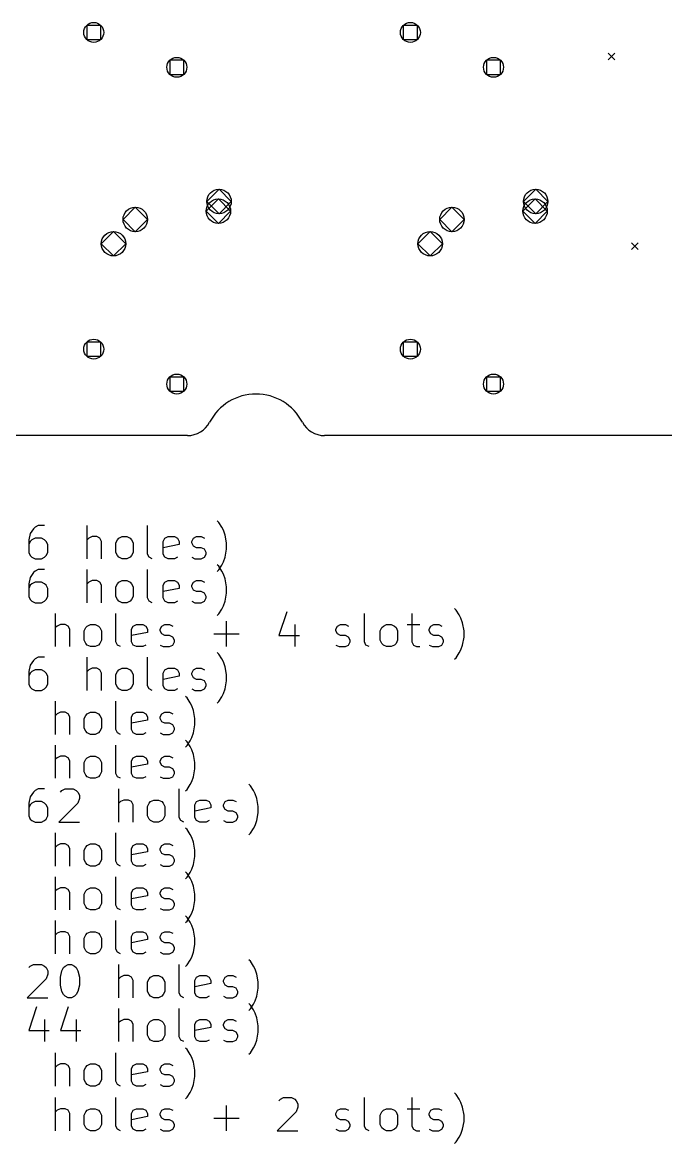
# Model space of a CAD drawing. Extents: x 8 to 295, y -192 to -55.
# Drawn here: x 47.9 to 86.6, y -192.1 to -124.6 of the extents above; entities that cross this region are included whole.
import ezdxf

# ---------------------------------------------------------------- set-up
doc = ezdxf.new("R2010")
doc.units = 0
doc.layers.add('BLACK', color=7, linetype='CONTINUOUS')

msp = doc.modelspace()

# ---------------------------------------------------------------- linework, layer by layer
at = {"layer": 'BLACK', "linetype": 'CONTINUOUS'}
for p, q in [((52.5743, -124.82), (51.7258, -124.82)), ((51.7258, -124.82), (51.7258, -125.668)), ((52.5743, -125.668), (52.5743, -124.82)), ((71.6243, -124.82), (70.7758, -124.82)), ((70.7758, -124.82), (70.7758, -125.668)), ((71.6243, -125.668), (71.6243, -124.82)), ((51.7258, -125.668), (52.5743, -125.668)), ((70.7758, -125.668), (71.6243, -125.668)), ((83.1, -126.5), (83.5, -126.9)), ((83.5, -126.5), (83.1, -126.9)), ((57.5743, -126.92), (56.7258, -126.92)), ((56.7258, -126.92), (56.7258, -127.768)), ((57.5743, -127.768), (57.5743, -126.92)), ((76.6243, -126.92), (75.7758, -126.92)), ((75.7758, -126.92), (75.7758, -127.768)), ((76.6243, -127.768), (76.6243, -126.92)), ((56.7258, -127.768), (57.5743, -127.768)), ((75.7758, -127.768), (76.6243, -127.768)), ((59.69, -134.679), (58.955, -135.414)), ((60.425, -135.414), (59.69, -134.679)), ((78.7401, -134.679), (78.0051, -135.414)), ((79.4751, -135.414), (78.7401, -134.679)), ((59.65, -135.259), (58.915, -135.994)), ((58.955, -135.414), (59.69, -136.149)), ((60.385, -135.994), (59.65, -135.259)), ((59.69, -136.149), (60.425, -135.414)), ((78.7001, -135.259), (77.9651, -135.994)), ((78.0051, -135.414), (78.7401, -136.149)), ((79.4351, -135.994), (78.7001, -135.259)), ((78.7401, -136.149), (79.4751, -135.414)), ((54.65, -135.759), (53.915, -136.494)), ((55.385, -136.494), (54.65, -135.759)), ((58.915, -135.994), (59.65, -136.729)), ((59.65, -136.729), (60.385, -135.994)), ((73.7001, -135.759), (72.9651, -136.494)), ((74.4351, -136.494), (73.7001, -135.759)), ((77.9651, -135.994), (78.7001, -136.729)), ((78.7001, -136.729), (79.4351, -135.994)), ((53.915, -136.494), (54.65, -137.229)), ((54.65, -137.229), (55.385, -136.494)), ((72.9651, -136.494), (73.7001, -137.229)), ((73.7001, -137.229), (74.4351, -136.494)), ((53.34, -137.219), (52.605, -137.954)), ((54.075, -137.954), (53.34, -137.219)), ((72.3901, -137.219), (71.6551, -137.954)), ((73.1251, -137.954), (72.3901, -137.219)), ((52.605, -137.954), (53.34, -138.689)), ((53.34, -138.689), (54.075, -137.954)), ((71.6551, -137.954), (72.3901, -138.689)), ((72.3901, -138.689), (73.1251, -137.954)), ((84.5, -137.9), (84.9, -138.3)), ((84.9, -137.9), (84.5, -138.3)), ((52.5743, -143.87), (51.7258, -143.87)), ((51.7258, -143.87), (51.7258, -144.718)), ((52.5743, -144.718), (52.5743, -143.87)), ((71.6243, -143.87), (70.7758, -143.87)), ((70.7758, -143.87), (70.7758, -144.718)), ((71.6243, -144.718), (71.6243, -143.87)), ((51.7258, -144.718), (52.5743, -144.718)), ((70.7758, -144.718), (71.6243, -144.718)), ((57.5743, -145.97), (56.7258, -145.97)), ((56.7258, -145.97), (56.7258, -146.818)), ((57.5743, -146.818), (57.5743, -145.97)), ((76.6243, -145.97), (75.7758, -145.97)), ((75.7758, -145.97), (75.7758, -146.818)), ((76.6243, -146.818), (76.6243, -145.97)), ((56.7258, -146.818), (57.5743, -146.818)), ((75.7758, -146.818), (76.6243, -146.818)), ((57.7894, -149.494), (26.1497, -149.494)), ((105, -149.5), (66.0356, -149.494)), ((48.6214, -155), (48.5262, -155.095)), ((48.8119, -154.905), (48.6214, -155)), ((49.1929, -154.905), (48.8119, -154.905)), ((51.7643, -156.905), (51.7643, -154.905)), ((55.3833, -156.619), (55.3833, -154.905)), ((59.669, -154.714), (59.5738, -154.619)), ((59.8595, -155), (59.669, -154.714)), ((59.9548, -155.19), (59.8595, -155)), ((48.3357, -155.381), (48.2405, -155.762)), ((48.2405, -155.762), (48.2405, -156.524)), ((48.5262, -155.095), (48.3357, -155.381)), ((48.431, -155.762), (48.3357, -155.857)), ((48.6214, -155.667), (48.431, -155.762)), ((49.0024, -155.667), (48.6214, -155.667)), ((49.1929, -155.762), (49.0024, -155.667)), ((49.2881, -155.857), (49.1929, -155.762)), ((51.8595, -155.667), (51.7643, -155.762)), ((52.05, -155.571), (51.8595, -155.667)), ((52.3357, -155.571), (52.05, -155.571)), ((52.5262, -155.667), (52.3357, -155.571)), ((52.6214, -155.857), (52.5262, -155.667)), ((53.4786, -155.952), (53.5738, -155.762)), ((53.5738, -155.762), (53.669, -155.667)), ((53.669, -155.667), (53.8595, -155.571)), ((53.8595, -155.571), (54.1452, -155.571)), ((54.1452, -155.571), (54.3357, -155.667)), ((54.3357, -155.667), (54.431, -155.762)), ((54.431, -155.762), (54.5262, -155.952)), ((56.3357, -155.857), (56.431, -155.667)), ((56.431, -155.667), (56.6214, -155.571)), ((56.6214, -155.571), (57.0024, -155.571)), ((57.0024, -155.571), (57.1929, -155.667)), ((57.1929, -155.667), (57.2881, -155.857)), ((58.05, -155.857), (58.1452, -155.667)), ((58.1452, -155.667), (58.3357, -155.571)), ((58.3357, -155.571), (58.6214, -155.571)), ((58.6214, -155.571), (58.8119, -155.667)), ((60.05, -155.476), (59.9548, -155.19)), ((60.1452, -155.952), (60.05, -155.476)), ((48.3357, -155.857), (48.2405, -156.048)), ((49.3833, -156.048), (49.2881, -155.857)), ((49.3833, -156.524), (49.3833, -156.048)), ((52.6214, -156.905), (52.6214, -155.857)), ((53.4786, -156.524), (53.4786, -155.952)), ((54.5262, -155.952), (54.5262, -156.524)), ((56.3357, -156.619), (56.3357, -155.857)), ((57.2881, -156.048), (56.3357, -156.238)), ((57.2881, -155.857), (57.2881, -156.048)), ((58.05, -155.952), (58.05, -155.857)), ((58.1452, -156.143), (58.05, -155.952)), ((58.3357, -156.238), (58.1452, -156.143)), ((58.6214, -156.238), (58.3357, -156.238)), ((58.8119, -156.333), (58.6214, -156.238)), ((58.9071, -156.524), (58.8119, -156.333)), ((60.05, -156.81), (60.1452, -156.333)), ((60.1452, -156.333), (60.1452, -155.952)), ((48.2405, -156.524), (48.3357, -156.714)), ((48.3357, -156.714), (48.431, -156.81)), ((48.431, -156.81), (48.6214, -156.905)), ((48.6214, -156.905), (49.0024, -156.905)), ((49.0024, -156.905), (49.1929, -156.81)), ((49.1929, -156.81), (49.2881, -156.714)), ((49.2881, -156.714), (49.3833, -156.524)), ((53.5738, -156.714), (53.4786, -156.524)), ((53.669, -156.81), (53.5738, -156.714)), ((53.8595, -156.905), (53.669, -156.81)), ((54.1452, -156.905), (53.8595, -156.905)), ((54.3357, -156.81), (54.1452, -156.905)), ((54.431, -156.714), (54.3357, -156.81)), ((54.5262, -156.524), (54.431, -156.714)), ((55.4786, -156.81), (55.3833, -156.619)), ((55.669, -156.905), (55.4786, -156.81)), ((56.431, -156.81), (56.3357, -156.619)), ((56.6214, -156.905), (56.431, -156.81)), ((57.0024, -156.905), (56.6214, -156.905)), ((57.1929, -156.81), (57.0024, -156.905)), ((58.05, -156.81), (58.2405, -156.905)), ((58.2405, -156.905), (58.6214, -156.905)), ((58.6214, -156.905), (58.8119, -156.81)), ((58.8119, -156.81), (58.9071, -156.619)), ((58.9071, -156.619), (58.9071, -156.524)), ((59.8595, -157.286), (59.9548, -157.095)), ((59.9548, -157.095), (60.05, -156.81)), ((48.5262, -157.735), (48.3357, -158.021)), ((48.6214, -157.64), (48.5262, -157.735)), ((48.8119, -157.545), (48.6214, -157.64)), ((49.1929, -157.545), (48.8119, -157.545)), ((51.7643, -159.545), (51.7643, -157.545)), ((55.3833, -159.259), (55.3833, -157.545)), ((59.669, -157.354), (59.5738, -157.259)), ((59.5738, -157.667), (59.669, -157.571)), ((59.669, -157.571), (59.8595, -157.286)), ((59.8595, -157.64), (59.669, -157.354)), ((59.9548, -157.83), (59.8595, -157.64)), ((48.3357, -158.021), (48.2405, -158.402)), ((48.2405, -158.402), (48.2405, -159.164)), ((48.431, -158.402), (48.3357, -158.497)), ((48.6214, -158.307), (48.431, -158.402)), ((49.0024, -158.307), (48.6214, -158.307)), ((49.1929, -158.402), (49.0024, -158.307)), ((49.2881, -158.497), (49.1929, -158.402)), ((51.8595, -158.307), (51.7643, -158.402)), ((52.05, -158.211), (51.8595, -158.307)), ((52.3357, -158.211), (52.05, -158.211)), ((52.5262, -158.307), (52.3357, -158.211)), ((52.6214, -158.497), (52.5262, -158.307)), ((53.4786, -158.592), (53.5738, -158.402)), ((53.5738, -158.402), (53.669, -158.307)), ((53.669, -158.307), (53.8595, -158.211)), ((53.8595, -158.211), (54.1452, -158.211)), ((54.1452, -158.211), (54.3357, -158.307)), ((54.3357, -158.307), (54.431, -158.402)), ((54.431, -158.402), (54.5262, -158.592)), ((56.3357, -158.497), (56.431, -158.307)), ((56.431, -158.307), (56.6214, -158.211)), ((56.6214, -158.211), (57.0024, -158.211)), ((57.0024, -158.211), (57.1929, -158.307)), ((57.1929, -158.307), (57.2881, -158.497)), ((58.05, -158.497), (58.1452, -158.307)), ((58.1452, -158.307), (58.3357, -158.211)), ((58.3357, -158.211), (58.6214, -158.211)), ((58.6214, -158.211), (58.8119, -158.307)), ((60.05, -158.116), (59.9548, -157.83)), ((60.1452, -158.592), (60.05, -158.116)), ((48.3357, -158.497), (48.2405, -158.688)), ((49.3833, -158.688), (49.2881, -158.497)), ((49.3833, -159.164), (49.3833, -158.688)), ((52.6214, -159.545), (52.6214, -158.497)), ((53.4786, -159.164), (53.4786, -158.592)), ((54.5262, -158.592), (54.5262, -159.164)), ((56.3357, -159.259), (56.3357, -158.497)), ((57.2881, -158.688), (56.3357, -158.878)), ((57.2881, -158.497), (57.2881, -158.688)), ((58.05, -158.592), (58.05, -158.497)), ((58.1452, -158.783), (58.05, -158.592)), ((58.3357, -158.878), (58.1452, -158.783)), ((58.6214, -158.878), (58.3357, -158.878)), ((58.8119, -158.973), (58.6214, -158.878)), ((58.9071, -159.164), (58.8119, -158.973)), ((60.05, -159.45), (60.1452, -158.973)), ((60.1452, -158.973), (60.1452, -158.592)), ((48.2405, -159.164), (48.3357, -159.354)), ((48.3357, -159.354), (48.431, -159.45)), ((48.431, -159.45), (48.6214, -159.545)), ((48.6214, -159.545), (49.0024, -159.545)), ((49.0024, -159.545), (49.1929, -159.45)), ((49.1929, -159.45), (49.2881, -159.354)), ((49.2881, -159.354), (49.3833, -159.164)), ((53.5738, -159.354), (53.4786, -159.164)), ((53.669, -159.45), (53.5738, -159.354)), ((53.8595, -159.545), (53.669, -159.45)), ((54.1452, -159.545), (53.8595, -159.545)), ((54.3357, -159.45), (54.1452, -159.545)), ((54.431, -159.354), (54.3357, -159.45)), ((54.5262, -159.164), (54.431, -159.354)), ((55.4786, -159.45), (55.3833, -159.259)), ((55.669, -159.545), (55.4786, -159.45)), ((56.431, -159.45), (56.3357, -159.259)), ((56.6214, -159.545), (56.431, -159.45)), ((57.0024, -159.545), (56.6214, -159.545)), ((57.1929, -159.45), (57.0024, -159.545)), ((58.05, -159.45), (58.2405, -159.545)), ((58.2405, -159.545), (58.6214, -159.545)), ((58.6214, -159.545), (58.8119, -159.45)), ((58.8119, -159.45), (58.9071, -159.259)), ((58.9071, -159.259), (58.9071, -159.164)), ((59.8595, -159.926), (59.9548, -159.735)), ((59.9548, -159.735), (60.05, -159.45)), ((49.8595, -162.185), (49.8595, -160.185)), ((53.4786, -161.899), (53.4786, -160.185)), ((59.5738, -160.307), (59.669, -160.211)), ((59.669, -160.211), (59.8595, -159.926)), ((63.7643, -160.09), (63.2881, -161.518)), ((68.431, -161.899), (68.431, -160.185)), ((71.2881, -160.185), (71.2881, -161.899)), ((73.9548, -159.994), (73.8595, -159.899)), ((74.1452, -160.28), (73.9548, -159.994)), ((74.2405, -160.47), (74.1452, -160.28)), ((74.3357, -160.756), (74.2405, -160.47)), ((49.9548, -160.947), (49.8595, -161.042)), ((50.1452, -160.851), (49.9548, -160.947)), ((50.431, -160.851), (50.1452, -160.851)), ((50.6214, -160.947), (50.431, -160.851)), ((50.7167, -161.137), (50.6214, -160.947)), ((50.7167, -162.185), (50.7167, -161.137)), ((51.5738, -161.232), (51.669, -161.042)), ((51.669, -161.042), (51.7643, -160.947)), ((51.7643, -160.947), (51.9548, -160.851)), ((51.9548, -160.851), (52.2405, -160.851)), ((52.2405, -160.851), (52.431, -160.947)), ((52.431, -160.947), (52.5262, -161.042)), ((52.5262, -161.042), (52.6214, -161.232)), ((54.431, -161.137), (54.5262, -160.947)), ((54.431, -161.899), (54.431, -161.137)), ((54.5262, -160.947), (54.7167, -160.851)), ((54.7167, -160.851), (55.0976, -160.851)), ((55.0976, -160.851), (55.2881, -160.947)), ((55.2881, -160.947), (55.3833, -161.137)), ((55.3833, -161.137), (55.3833, -161.328)), ((56.1452, -161.137), (56.2405, -160.947)), ((56.1452, -161.232), (56.1452, -161.137)), ((56.2405, -160.947), (56.431, -160.851)), ((56.431, -160.851), (56.7167, -160.851)), ((56.7167, -160.851), (56.9071, -160.947)), ((60.1452, -162.185), (60.1452, -160.661)), ((64.2405, -160.851), (64.2405, -162.185)), ((66.7167, -161.137), (66.8119, -160.947)), ((66.7167, -161.232), (66.7167, -161.137)), ((66.8119, -160.947), (67.0024, -160.851)), ((67.0024, -160.851), (67.2881, -160.851)), ((67.2881, -160.851), (67.4786, -160.947)), ((69.3833, -161.232), (69.4786, -161.042)), ((69.4786, -161.042), (69.5738, -160.947)), ((69.5738, -160.947), (69.7643, -160.851)), ((69.7643, -160.851), (70.05, -160.851)), ((70.05, -160.851), (70.2405, -160.947)), ((70.2405, -160.947), (70.3357, -161.042)), ((70.3357, -161.042), (70.431, -161.232)), ((71.0024, -160.851), (71.7643, -160.851)), ((72.3357, -161.137), (72.431, -160.947)), ((72.3357, -161.232), (72.3357, -161.137)), ((72.431, -160.947), (72.6214, -160.851)), ((72.6214, -160.851), (72.9071, -160.851)), ((72.9071, -160.851), (73.0976, -160.947)), ((74.431, -161.232), (74.3357, -160.756)), ((51.5738, -161.804), (51.5738, -161.232)), ((51.669, -161.994), (51.5738, -161.804)), ((52.6214, -161.804), (52.5262, -161.994)), ((52.6214, -161.232), (52.6214, -161.804)), ((55.3833, -161.328), (54.431, -161.518)), ((56.2405, -161.423), (56.1452, -161.232)), ((56.431, -161.518), (56.2405, -161.423)), ((56.7167, -161.518), (56.431, -161.518)), ((56.9071, -161.613), (56.7167, -161.518)), ((57.0024, -161.804), (56.9071, -161.613)), ((57.0024, -161.899), (57.0024, -161.804)), ((59.3833, -161.423), (60.9071, -161.423)), ((63.2881, -161.518), (64.5262, -161.518)), ((66.8119, -161.423), (66.7167, -161.232)), ((67.0024, -161.518), (66.8119, -161.423)), ((67.2881, -161.518), (67.0024, -161.518)), ((67.4786, -161.613), (67.2881, -161.518)), ((67.5738, -161.804), (67.4786, -161.613)), ((67.5738, -161.899), (67.5738, -161.804)), ((69.3833, -161.804), (69.3833, -161.232)), ((69.4786, -161.994), (69.3833, -161.804)), ((70.431, -161.804), (70.3357, -161.994)), ((70.431, -161.232), (70.431, -161.804)), ((72.431, -161.423), (72.3357, -161.232)), ((72.6214, -161.518), (72.431, -161.423)), ((72.9071, -161.518), (72.6214, -161.518)), ((73.0976, -161.613), (72.9071, -161.518)), ((73.1929, -161.804), (73.0976, -161.613)), ((73.1929, -161.899), (73.1929, -161.804)), ((74.3357, -162.09), (74.431, -161.613)), ((74.431, -161.613), (74.431, -161.232)), ((51.7643, -162.09), (51.669, -161.994)), ((51.9548, -162.185), (51.7643, -162.09)), ((52.2405, -162.185), (51.9548, -162.185)), ((52.431, -162.09), (52.2405, -162.185)), ((52.5262, -161.994), (52.431, -162.09)), ((53.5738, -162.09), (53.4786, -161.899)), ((53.7643, -162.185), (53.5738, -162.09)), ((54.5262, -162.09), (54.431, -161.899)), ((54.7167, -162.185), (54.5262, -162.09)), ((55.0976, -162.185), (54.7167, -162.185)), ((55.2881, -162.09), (55.0976, -162.185)), ((56.1452, -162.09), (56.3357, -162.185)), ((56.3357, -162.185), (56.7167, -162.185)), ((56.7167, -162.185), (56.9071, -162.09)), ((56.9071, -162.09), (57.0024, -161.899)), ((66.7167, -162.09), (66.9071, -162.185)), ((66.9071, -162.185), (67.2881, -162.185)), ((67.2881, -162.185), (67.4786, -162.09)), ((67.4786, -162.09), (67.5738, -161.899)), ((68.5262, -162.09), (68.431, -161.899)), ((68.7167, -162.185), (68.5262, -162.09)), ((69.5738, -162.09), (69.4786, -161.994)), ((69.7643, -162.185), (69.5738, -162.09)), ((70.05, -162.185), (69.7643, -162.185)), ((70.2405, -162.09), (70.05, -162.185)), ((70.3357, -161.994), (70.2405, -162.09)), ((71.2881, -161.899), (71.3833, -162.09)), ((71.3833, -162.09), (71.5738, -162.185)), ((71.5738, -162.185), (71.7643, -162.185)), ((72.3357, -162.09), (72.5262, -162.185)), ((72.5262, -162.185), (72.9071, -162.185)), ((72.9071, -162.185), (73.0976, -162.09)), ((73.0976, -162.09), (73.1929, -161.899)), ((74.1452, -162.566), (74.2405, -162.375)), ((74.2405, -162.375), (74.3357, -162.09)), ((48.5262, -163.015), (48.3357, -163.301)), ((48.6214, -162.92), (48.5262, -163.015)), ((48.8119, -162.825), (48.6214, -162.92)), ((49.1929, -162.825), (48.8119, -162.825)), ((51.7643, -164.825), (51.7643, -162.825)), ((55.3833, -164.539), (55.3833, -162.825)), ((59.669, -162.634), (59.5738, -162.539)), ((59.8595, -162.92), (59.669, -162.634)), ((59.9548, -163.11), (59.8595, -162.92)), ((60.05, -163.396), (59.9548, -163.11)), ((73.8595, -162.947), (73.9548, -162.851)), ((73.9548, -162.851), (74.1452, -162.566)), ((48.3357, -163.301), (48.2405, -163.682)), ((48.2405, -163.682), (48.2405, -164.444)), ((48.3357, -163.777), (48.2405, -163.968)), ((48.431, -163.682), (48.3357, -163.777)), ((48.6214, -163.587), (48.431, -163.682)), ((49.0024, -163.587), (48.6214, -163.587)), ((49.1929, -163.682), (49.0024, -163.587)), ((49.2881, -163.777), (49.1929, -163.682)), ((49.3833, -163.968), (49.2881, -163.777)), ((51.8595, -163.587), (51.7643, -163.682)), ((52.05, -163.491), (51.8595, -163.587)), ((52.3357, -163.491), (52.05, -163.491)), ((52.5262, -163.587), (52.3357, -163.491)), ((52.6214, -163.777), (52.5262, -163.587)), ((52.6214, -164.825), (52.6214, -163.777)), ((53.4786, -163.872), (53.5738, -163.682)), ((53.5738, -163.682), (53.669, -163.587)), ((53.669, -163.587), (53.8595, -163.491)), ((53.8595, -163.491), (54.1452, -163.491)), ((54.1452, -163.491), (54.3357, -163.587)), ((54.3357, -163.587), (54.431, -163.682)), ((54.431, -163.682), (54.5262, -163.872)), ((56.3357, -163.777), (56.431, -163.587)), ((56.3357, -164.539), (56.3357, -163.777)), ((56.431, -163.587), (56.6214, -163.491)), ((56.6214, -163.491), (57.0024, -163.491)), ((57.0024, -163.491), (57.1929, -163.587)), ((57.1929, -163.587), (57.2881, -163.777)), ((57.2881, -163.777), (57.2881, -163.968)), ((58.05, -163.777), (58.1452, -163.587)), ((58.05, -163.872), (58.05, -163.777)), ((58.1452, -163.587), (58.3357, -163.491)), ((58.3357, -163.491), (58.6214, -163.491)), ((58.6214, -163.491), (58.8119, -163.587)), ((60.1452, -163.872), (60.05, -163.396)), ((48.2405, -164.444), (48.3357, -164.634)), ((49.2881, -164.634), (49.3833, -164.444)), ((49.3833, -164.444), (49.3833, -163.968)), ((53.4786, -164.444), (53.4786, -163.872)), ((53.5738, -164.634), (53.4786, -164.444)), ((54.5262, -164.444), (54.431, -164.634)), ((54.5262, -163.872), (54.5262, -164.444)), ((57.2881, -163.968), (56.3357, -164.158)), ((58.1452, -164.063), (58.05, -163.872)), ((58.3357, -164.158), (58.1452, -164.063)), ((58.6214, -164.158), (58.3357, -164.158)), ((58.8119, -164.253), (58.6214, -164.158)), ((58.9071, -164.444), (58.8119, -164.253)), ((58.9071, -164.539), (58.9071, -164.444)), ((60.05, -164.73), (60.1452, -164.253)), ((60.1452, -164.253), (60.1452, -163.872)), ((48.3357, -164.634), (48.431, -164.73)), ((48.431, -164.73), (48.6214, -164.825)), ((48.6214, -164.825), (49.0024, -164.825)), ((49.0024, -164.825), (49.1929, -164.73)), ((49.1929, -164.73), (49.2881, -164.634)), ((53.669, -164.73), (53.5738, -164.634)), ((53.8595, -164.825), (53.669, -164.73)), ((54.1452, -164.825), (53.8595, -164.825)), ((54.3357, -164.73), (54.1452, -164.825)), ((54.431, -164.634), (54.3357, -164.73)), ((55.4786, -164.73), (55.3833, -164.539)), ((55.669, -164.825), (55.4786, -164.73)), ((56.431, -164.73), (56.3357, -164.539)), ((56.6214, -164.825), (56.431, -164.73)), ((57.0024, -164.825), (56.6214, -164.825)), ((57.1929, -164.73), (57.0024, -164.825)), ((57.7643, -165.274), (57.669, -165.179)), ((58.05, -164.73), (58.2405, -164.825)), ((58.2405, -164.825), (58.6214, -164.825)), ((58.6214, -164.825), (58.8119, -164.73)), ((58.8119, -164.73), (58.9071, -164.539)), ((59.8595, -165.206), (59.9548, -165.015)), ((59.9548, -165.015), (60.05, -164.73)), ((49.8595, -167.465), (49.8595, -165.465)), ((53.4786, -167.179), (53.4786, -165.465)), ((57.9548, -165.56), (57.7643, -165.274)), ((58.05, -165.75), (57.9548, -165.56)), ((58.1452, -166.036), (58.05, -165.75)), ((59.5738, -165.587), (59.669, -165.491)), ((59.669, -165.491), (59.8595, -165.206)), ((49.9548, -166.227), (49.8595, -166.322)), ((50.1452, -166.131), (49.9548, -166.227)), ((50.431, -166.131), (50.1452, -166.131)), ((50.6214, -166.227), (50.431, -166.131)), ((50.7167, -166.417), (50.6214, -166.227)), ((50.7167, -167.465), (50.7167, -166.417)), ((51.5738, -166.512), (51.669, -166.322)), ((51.5738, -167.084), (51.5738, -166.512)), ((51.669, -166.322), (51.7643, -166.227)), ((51.7643, -166.227), (51.9548, -166.131)), ((51.9548, -166.131), (52.2405, -166.131)), ((52.2405, -166.131), (52.431, -166.227)), ((52.431, -166.227), (52.5262, -166.322)), ((52.5262, -166.322), (52.6214, -166.512)), ((52.6214, -166.512), (52.6214, -167.084)), ((54.431, -166.417), (54.5262, -166.227)), ((54.431, -167.179), (54.431, -166.417)), ((54.5262, -166.227), (54.7167, -166.131)), ((54.7167, -166.131), (55.0976, -166.131)), ((55.0976, -166.131), (55.2881, -166.227)), ((55.2881, -166.227), (55.3833, -166.417)), ((55.3833, -166.417), (55.3833, -166.608)), ((56.1452, -166.417), (56.2405, -166.227)), ((56.1452, -166.512), (56.1452, -166.417)), ((56.2405, -166.703), (56.1452, -166.512)), ((56.2405, -166.227), (56.431, -166.131)), ((56.431, -166.131), (56.7167, -166.131)), ((56.7167, -166.131), (56.9071, -166.227)), ((58.2405, -166.512), (58.1452, -166.036)), ((58.2405, -166.893), (58.2405, -166.512)), ((51.669, -167.274), (51.5738, -167.084)), ((52.6214, -167.084), (52.5262, -167.274)), ((53.5738, -167.37), (53.4786, -167.179)), ((55.3833, -166.608), (54.431, -166.798)), ((54.5262, -167.37), (54.431, -167.179)), ((56.431, -166.798), (56.2405, -166.703)), ((56.7167, -166.798), (56.431, -166.798)), ((56.9071, -166.893), (56.7167, -166.798)), ((57.0024, -167.084), (56.9071, -166.893)), ((56.9071, -167.37), (57.0024, -167.179)), ((57.0024, -167.179), (57.0024, -167.084)), ((58.1452, -167.37), (58.2405, -166.893)), ((51.7643, -167.37), (51.669, -167.274)), ((51.9548, -167.465), (51.7643, -167.37)), ((52.2405, -167.465), (51.9548, -167.465)), ((52.431, -167.37), (52.2405, -167.465)), ((52.5262, -167.274), (52.431, -167.37)), ((53.7643, -167.465), (53.5738, -167.37)), ((54.7167, -167.465), (54.5262, -167.37)), ((55.0976, -167.465), (54.7167, -167.465)), ((55.2881, -167.37), (55.0976, -167.465)), ((56.1452, -167.37), (56.3357, -167.465)), ((56.3357, -167.465), (56.7167, -167.465)), ((56.7167, -167.465), (56.9071, -167.37)), ((57.7643, -167.914), (57.669, -167.819)), ((57.7643, -168.131), (57.9548, -167.846)), ((57.9548, -167.846), (58.05, -167.655)), ((58.05, -167.655), (58.1452, -167.37)), ((49.8595, -170.105), (49.8595, -168.105)), ((53.4786, -169.819), (53.4786, -168.105)), ((57.669, -168.227), (57.7643, -168.131)), ((57.9548, -168.2), (57.7643, -167.914)), ((58.05, -168.39), (57.9548, -168.2)), ((58.1452, -168.676), (58.05, -168.39)), ((49.9548, -168.867), (49.8595, -168.962)), ((50.1452, -168.771), (49.9548, -168.867)), ((50.431, -168.771), (50.1452, -168.771)), ((50.6214, -168.867), (50.431, -168.771)), ((50.7167, -169.057), (50.6214, -168.867)), ((50.7167, -170.105), (50.7167, -169.057)), ((51.5738, -169.152), (51.669, -168.962)), ((51.5738, -169.724), (51.5738, -169.152)), ((51.669, -168.962), (51.7643, -168.867)), ((51.7643, -168.867), (51.9548, -168.771)), ((51.9548, -168.771), (52.2405, -168.771)), ((52.2405, -168.771), (52.431, -168.867)), ((52.431, -168.867), (52.5262, -168.962)), ((52.5262, -168.962), (52.6214, -169.152)), ((52.6214, -169.152), (52.6214, -169.724)), ((54.431, -169.057), (54.5262, -168.867)), ((54.431, -169.819), (54.431, -169.057)), ((55.3833, -169.248), (54.431, -169.438)), ((54.5262, -168.867), (54.7167, -168.771)), ((54.7167, -168.771), (55.0976, -168.771)), ((55.0976, -168.771), (55.2881, -168.867)), ((55.2881, -168.867), (55.3833, -169.057)), ((55.3833, -169.057), (55.3833, -169.248)), ((56.1452, -169.057), (56.2405, -168.867)), ((56.1452, -169.152), (56.1452, -169.057)), ((56.2405, -169.343), (56.1452, -169.152)), ((56.2405, -168.867), (56.431, -168.771)), ((56.431, -168.771), (56.7167, -168.771)), ((56.7167, -168.771), (56.9071, -168.867)), ((58.2405, -169.152), (58.1452, -168.676)), ((58.2405, -169.533), (58.2405, -169.152)), ((51.669, -169.914), (51.5738, -169.724)), ((51.7643, -170.01), (51.669, -169.914)), ((52.5262, -169.914), (52.431, -170.01)), ((52.6214, -169.724), (52.5262, -169.914)), ((53.5738, -170.01), (53.4786, -169.819)), ((54.5262, -170.01), (54.431, -169.819)), ((56.431, -169.438), (56.2405, -169.343)), ((56.7167, -169.438), (56.431, -169.438)), ((56.9071, -169.533), (56.7167, -169.438)), ((57.0024, -169.724), (56.9071, -169.533)), ((56.9071, -170.01), (57.0024, -169.819)), ((57.0024, -169.819), (57.0024, -169.724)), ((58.1452, -170.01), (58.2405, -169.533)), ((51.9548, -170.105), (51.7643, -170.01)), ((52.2405, -170.105), (51.9548, -170.105)), ((52.431, -170.01), (52.2405, -170.105)), ((53.7643, -170.105), (53.5738, -170.01)), ((54.7167, -170.105), (54.5262, -170.01)), ((55.0976, -170.105), (54.7167, -170.105)), ((55.2881, -170.01), (55.0976, -170.105)), ((56.1452, -170.01), (56.3357, -170.105)), ((56.3357, -170.105), (56.7167, -170.105)), ((56.7167, -170.105), (56.9071, -170.01)), ((57.7643, -170.771), (57.9548, -170.486)), ((57.9548, -170.486), (58.05, -170.295)), ((58.05, -170.295), (58.1452, -170.01)), ((61.5738, -170.554), (61.4786, -170.459)), ((61.7643, -170.84), (61.5738, -170.554)), ((48.3357, -171.221), (48.2405, -171.602)), ((48.5262, -170.935), (48.3357, -171.221)), ((48.6214, -170.84), (48.5262, -170.935)), ((48.8119, -170.745), (48.6214, -170.84)), ((49.1929, -170.745), (48.8119, -170.745)), ((50.1452, -170.935), (50.2405, -170.84)), ((50.2405, -170.84), (50.431, -170.745)), ((50.431, -170.745), (50.9071, -170.745)), ((50.9071, -170.745), (51.0976, -170.84)), ((51.0976, -170.84), (51.1929, -170.935)), ((51.1929, -170.935), (51.2881, -171.126)), ((51.2881, -171.126), (51.2881, -171.316)), ((53.669, -172.745), (53.669, -170.745)), ((57.2881, -172.459), (57.2881, -170.745)), ((57.669, -170.867), (57.7643, -170.771)), ((61.8595, -171.03), (61.7643, -170.84)), ((61.9548, -171.316), (61.8595, -171.03)), ((48.2405, -171.602), (48.2405, -172.364)), ((48.3357, -171.697), (48.2405, -171.888)), ((48.431, -171.602), (48.3357, -171.697)), ((48.6214, -171.507), (48.431, -171.602)), ((49.0024, -171.507), (48.6214, -171.507)), ((49.1929, -171.602), (49.0024, -171.507)), ((49.2881, -171.697), (49.1929, -171.602)), ((49.3833, -171.888), (49.2881, -171.697)), ((49.3833, -172.364), (49.3833, -171.888)), ((51.1929, -171.602), (50.05, -172.745)), ((51.2881, -171.316), (51.1929, -171.602)), ((53.7643, -171.507), (53.669, -171.602)), ((53.9548, -171.411), (53.7643, -171.507)), ((54.2405, -171.411), (53.9548, -171.411)), ((54.431, -171.507), (54.2405, -171.411)), ((54.5262, -171.697), (54.431, -171.507)), ((54.5262, -172.745), (54.5262, -171.697)), ((55.3833, -171.792), (55.4786, -171.602)), ((55.3833, -172.364), (55.3833, -171.792)), ((55.4786, -171.602), (55.5738, -171.507)), ((55.5738, -171.507), (55.7643, -171.411)), ((55.7643, -171.411), (56.05, -171.411)), ((56.05, -171.411), (56.2405, -171.507)), ((56.2405, -171.507), (56.3357, -171.602)), ((56.3357, -171.602), (56.431, -171.792)), ((56.431, -171.792), (56.431, -172.364)), ((58.2405, -171.697), (58.3357, -171.507)), ((58.2405, -172.459), (58.2405, -171.697)), ((59.1929, -171.888), (58.2405, -172.078)), ((58.3357, -171.507), (58.5262, -171.411)), ((58.5262, -171.411), (58.9071, -171.411)), ((58.9071, -171.411), (59.0976, -171.507)), ((59.0976, -171.507), (59.1929, -171.697)), ((59.1929, -171.697), (59.1929, -171.888)), ((59.9548, -171.697), (60.05, -171.507)), ((59.9548, -171.792), (59.9548, -171.697)), ((60.05, -171.983), (59.9548, -171.792)), ((60.05, -171.507), (60.2405, -171.411)), ((60.2405, -171.411), (60.5262, -171.411)), ((60.5262, -171.411), (60.7167, -171.507)), ((62.05, -171.792), (61.9548, -171.316)), ((62.05, -172.173), (62.05, -171.792)), ((48.2405, -172.364), (48.3357, -172.554)), ((48.3357, -172.554), (48.431, -172.65)), ((49.1929, -172.65), (49.2881, -172.554)), ((49.2881, -172.554), (49.3833, -172.364)), ((55.4786, -172.554), (55.3833, -172.364)), ((55.5738, -172.65), (55.4786, -172.554)), ((56.3357, -172.554), (56.2405, -172.65)), ((56.431, -172.364), (56.3357, -172.554)), ((57.3833, -172.65), (57.2881, -172.459)), ((58.3357, -172.65), (58.2405, -172.459)), ((60.2405, -172.078), (60.05, -171.983)), ((60.5262, -172.078), (60.2405, -172.078)), ((60.7167, -172.173), (60.5262, -172.078)), ((60.8119, -172.364), (60.7167, -172.173)), ((60.7167, -172.65), (60.8119, -172.459)), ((60.8119, -172.459), (60.8119, -172.364)), ((61.9548, -172.65), (62.05, -172.173)), ((48.431, -172.65), (48.6214, -172.745)), ((48.6214, -172.745), (49.0024, -172.745)), ((49.0024, -172.745), (49.1929, -172.65)), ((50.05, -172.745), (51.2881, -172.745)), ((55.7643, -172.745), (55.5738, -172.65)), ((56.05, -172.745), (55.7643, -172.745)), ((56.2405, -172.65), (56.05, -172.745)), ((57.5738, -172.745), (57.3833, -172.65)), ((57.7643, -173.194), (57.669, -173.099)), ((57.9548, -173.48), (57.7643, -173.194)), ((58.5262, -172.745), (58.3357, -172.65)), ((58.9071, -172.745), (58.5262, -172.745)), ((59.0976, -172.65), (58.9071, -172.745)), ((59.9548, -172.65), (60.1452, -172.745)), ((60.1452, -172.745), (60.5262, -172.745)), ((60.5262, -172.745), (60.7167, -172.65)), ((61.5738, -173.411), (61.7643, -173.126)), ((61.7643, -173.126), (61.8595, -172.935)), ((61.8595, -172.935), (61.9548, -172.65)), ((49.8595, -175.385), (49.8595, -173.385)), ((53.4786, -175.099), (53.4786, -173.385)), ((58.05, -173.67), (57.9548, -173.48)), ((58.1452, -173.956), (58.05, -173.67)), ((58.2405, -174.432), (58.1452, -173.956)), ((61.4786, -173.507), (61.5738, -173.411)), ((49.9548, -174.147), (49.8595, -174.242)), ((50.1452, -174.051), (49.9548, -174.147)), ((50.431, -174.051), (50.1452, -174.051)), ((50.6214, -174.147), (50.431, -174.051)), ((50.7167, -174.337), (50.6214, -174.147)), ((50.7167, -175.385), (50.7167, -174.337)), ((51.5738, -174.432), (51.669, -174.242)), ((51.5738, -175.004), (51.5738, -174.432)), ((51.669, -174.242), (51.7643, -174.147)), ((51.7643, -174.147), (51.9548, -174.051)), ((51.9548, -174.051), (52.2405, -174.051)), ((52.2405, -174.051), (52.431, -174.147)), ((52.431, -174.147), (52.5262, -174.242)), ((52.5262, -174.242), (52.6214, -174.432)), ((52.6214, -174.432), (52.6214, -175.004)), ((54.431, -174.337), (54.5262, -174.147)), ((54.431, -175.099), (54.431, -174.337)), ((55.3833, -174.528), (54.431, -174.718)), ((54.5262, -174.147), (54.7167, -174.051)), ((54.7167, -174.051), (55.0976, -174.051)), ((55.0976, -174.051), (55.2881, -174.147)), ((55.2881, -174.147), (55.3833, -174.337)), ((55.3833, -174.337), (55.3833, -174.528)), ((56.1452, -174.337), (56.2405, -174.147)), ((56.1452, -174.432), (56.1452, -174.337)), ((56.2405, -174.623), (56.1452, -174.432)), ((56.2405, -174.147), (56.431, -174.051)), ((56.431, -174.718), (56.2405, -174.623)), ((56.431, -174.051), (56.7167, -174.051)), ((56.7167, -174.051), (56.9071, -174.147)), ((58.2405, -174.813), (58.2405, -174.432)), ((51.669, -175.194), (51.5738, -175.004)), ((51.7643, -175.29), (51.669, -175.194)), ((51.9548, -175.385), (51.7643, -175.29)), ((52.431, -175.29), (52.2405, -175.385)), ((52.5262, -175.194), (52.431, -175.29)), ((52.6214, -175.004), (52.5262, -175.194)), ((53.5738, -175.29), (53.4786, -175.099)), ((53.7643, -175.385), (53.5738, -175.29)), ((54.5262, -175.29), (54.431, -175.099)), ((54.7167, -175.385), (54.5262, -175.29)), ((55.2881, -175.29), (55.0976, -175.385)), ((56.1452, -175.29), (56.3357, -175.385)), ((56.7167, -174.718), (56.431, -174.718)), ((56.9071, -174.813), (56.7167, -174.718)), ((56.7167, -175.385), (56.9071, -175.29)), ((57.0024, -175.004), (56.9071, -174.813)), ((56.9071, -175.29), (57.0024, -175.099)), ((57.0024, -175.099), (57.0024, -175.004)), ((58.05, -175.575), (58.1452, -175.29)), ((58.1452, -175.29), (58.2405, -174.813)), ((52.2405, -175.385), (51.9548, -175.385)), ((55.0976, -175.385), (54.7167, -175.385)), ((56.3357, -175.385), (56.7167, -175.385)), ((57.7643, -175.834), (57.669, -175.739)), ((57.7643, -176.051), (57.9548, -175.766)), ((57.9548, -176.12), (57.7643, -175.834)), ((57.9548, -175.766), (58.05, -175.575)), ((49.8595, -178.025), (49.8595, -176.025)), ((53.4786, -177.739), (53.4786, -176.025)), ((57.669, -176.147), (57.7643, -176.051)), ((58.05, -176.31), (57.9548, -176.12)), ((58.1452, -176.596), (58.05, -176.31)), ((58.2405, -177.072), (58.1452, -176.596)), ((49.9548, -176.787), (49.8595, -176.882)), ((50.1452, -176.691), (49.9548, -176.787)), ((50.431, -176.691), (50.1452, -176.691)), ((50.6214, -176.787), (50.431, -176.691)), ((50.7167, -176.977), (50.6214, -176.787)), ((50.7167, -178.025), (50.7167, -176.977)), ((51.5738, -177.072), (51.669, -176.882)), ((51.5738, -177.644), (51.5738, -177.072)), ((51.669, -176.882), (51.7643, -176.787)), ((51.7643, -176.787), (51.9548, -176.691)), ((51.9548, -176.691), (52.2405, -176.691)), ((52.2405, -176.691), (52.431, -176.787)), ((52.431, -176.787), (52.5262, -176.882)), ((52.5262, -176.882), (52.6214, -177.072)), ((52.6214, -177.072), (52.6214, -177.644)), ((54.431, -176.977), (54.5262, -176.787)), ((54.431, -177.739), (54.431, -176.977)), ((55.3833, -177.168), (54.431, -177.358)), ((54.5262, -176.787), (54.7167, -176.691)), ((54.7167, -176.691), (55.0976, -176.691)), ((55.0976, -176.691), (55.2881, -176.787)), ((55.2881, -176.787), (55.3833, -176.977)), ((55.3833, -176.977), (55.3833, -177.168)), ((56.1452, -176.977), (56.2405, -176.787)), ((56.1452, -177.072), (56.1452, -176.977)), ((56.2405, -177.263), (56.1452, -177.072)), ((56.2405, -176.787), (56.431, -176.691)), ((56.431, -177.358), (56.2405, -177.263)), ((56.431, -176.691), (56.7167, -176.691)), ((56.7167, -176.691), (56.9071, -176.787)), ((58.2405, -177.453), (58.2405, -177.072)), ((51.669, -177.834), (51.5738, -177.644)), ((51.7643, -177.93), (51.669, -177.834)), ((51.9548, -178.025), (51.7643, -177.93)), ((52.431, -177.93), (52.2405, -178.025)), ((52.5262, -177.834), (52.431, -177.93)), ((52.6214, -177.644), (52.5262, -177.834)), ((53.5738, -177.93), (53.4786, -177.739)), ((53.7643, -178.025), (53.5738, -177.93)), ((54.5262, -177.93), (54.431, -177.739)), ((54.7167, -178.025), (54.5262, -177.93)), ((55.2881, -177.93), (55.0976, -178.025)), ((56.1452, -177.93), (56.3357, -178.025)), ((56.7167, -177.358), (56.431, -177.358)), ((56.9071, -177.453), (56.7167, -177.358)), ((56.7167, -178.025), (56.9071, -177.93)), ((57.0024, -177.644), (56.9071, -177.453)), ((56.9071, -177.93), (57.0024, -177.739)), ((57.0024, -177.739), (57.0024, -177.644)), ((58.05, -178.215), (58.1452, -177.93)), ((58.1452, -177.93), (58.2405, -177.453)), ((49.8595, -180.665), (49.8595, -178.665)), ((52.2405, -178.025), (51.9548, -178.025)), ((53.4786, -180.379), (53.4786, -178.665)), ((55.0976, -178.025), (54.7167, -178.025)), ((56.3357, -178.025), (56.7167, -178.025)), ((57.7643, -178.474), (57.669, -178.379)), ((57.669, -178.787), (57.7643, -178.691)), ((57.7643, -178.691), (57.9548, -178.406)), ((57.9548, -178.76), (57.7643, -178.474)), ((57.9548, -178.406), (58.05, -178.215)), ((50.1452, -179.331), (49.9548, -179.427)), ((50.431, -179.331), (50.1452, -179.331)), ((50.6214, -179.427), (50.431, -179.331)), ((51.7643, -179.427), (51.9548, -179.331)), ((51.9548, -179.331), (52.2405, -179.331)), ((52.2405, -179.331), (52.431, -179.427)), ((54.5262, -179.427), (54.7167, -179.331)), ((54.7167, -179.331), (55.0976, -179.331)), ((55.0976, -179.331), (55.2881, -179.427)), ((56.2405, -179.427), (56.431, -179.331)), ((56.431, -179.331), (56.7167, -179.331)), ((56.7167, -179.331), (56.9071, -179.427)), ((58.05, -178.95), (57.9548, -178.76)), ((58.1452, -179.236), (58.05, -178.95)), ((58.2405, -179.712), (58.1452, -179.236)), ((49.9548, -179.427), (49.8595, -179.522)), ((50.7167, -179.617), (50.6214, -179.427)), ((50.7167, -180.665), (50.7167, -179.617)), ((51.5738, -179.712), (51.669, -179.522)), ((51.5738, -180.284), (51.5738, -179.712)), ((51.669, -179.522), (51.7643, -179.427)), ((52.431, -179.427), (52.5262, -179.522)), ((52.5262, -179.522), (52.6214, -179.712)), ((52.6214, -179.712), (52.6214, -180.284)), ((54.431, -179.617), (54.5262, -179.427)), ((54.431, -180.379), (54.431, -179.617)), ((55.3833, -179.808), (54.431, -179.998)), ((55.2881, -179.427), (55.3833, -179.617)), ((55.3833, -179.617), (55.3833, -179.808)), ((56.1452, -179.617), (56.2405, -179.427)), ((56.1452, -179.712), (56.1452, -179.617)), ((56.2405, -179.903), (56.1452, -179.712)), ((56.431, -179.998), (56.2405, -179.903)), ((56.7167, -179.998), (56.431, -179.998)), ((56.9071, -180.093), (56.7167, -179.998)), ((58.2405, -180.093), (58.2405, -179.712)), ((51.669, -180.474), (51.5738, -180.284)), ((51.7643, -180.57), (51.669, -180.474)), ((51.9548, -180.665), (51.7643, -180.57)), ((52.2405, -180.665), (51.9548, -180.665)), ((52.431, -180.57), (52.2405, -180.665)), ((52.5262, -180.474), (52.431, -180.57)), ((52.6214, -180.284), (52.5262, -180.474)), ((53.5738, -180.57), (53.4786, -180.379)), ((53.7643, -180.665), (53.5738, -180.57)), ((54.5262, -180.57), (54.431, -180.379)), ((54.7167, -180.665), (54.5262, -180.57)), ((55.0976, -180.665), (54.7167, -180.665)), ((55.2881, -180.57), (55.0976, -180.665)), ((56.1452, -180.57), (56.3357, -180.665)), ((56.3357, -180.665), (56.7167, -180.665)), ((56.7167, -180.665), (56.9071, -180.57)), ((57.0024, -180.284), (56.9071, -180.093)), ((56.9071, -180.57), (57.0024, -180.379)), ((57.0024, -180.379), (57.0024, -180.284)), ((58.05, -180.855), (58.1452, -180.57)), ((58.1452, -180.57), (58.2405, -180.093)), ((48.3357, -181.4), (48.5262, -181.305)), ((48.5262, -181.305), (49.0024, -181.305)), ((49.0024, -181.305), (49.1929, -181.4)), ((50.431, -181.4), (50.6214, -181.305)), ((50.6214, -181.305), (50.8119, -181.305)), ((50.8119, -181.305), (51.0024, -181.4)), ((53.669, -183.305), (53.669, -181.305)), ((57.2881, -183.019), (57.2881, -181.305)), ((57.669, -181.427), (57.7643, -181.331)), ((57.7643, -181.331), (57.9548, -181.046)), ((57.9548, -181.046), (58.05, -180.855)), ((61.5738, -181.114), (61.4786, -181.019)), ((61.7643, -181.4), (61.5738, -181.114)), ((48.2405, -181.495), (48.3357, -181.4)), ((49.1929, -181.4), (49.2881, -181.495)), ((49.2881, -181.495), (49.3833, -181.686)), ((49.3833, -181.876), (49.2881, -182.162)), ((49.3833, -181.686), (49.3833, -181.876)), ((50.1452, -182.067), (50.2405, -181.686)), ((50.2405, -181.686), (50.3357, -181.495)), ((50.3357, -181.495), (50.431, -181.4)), ((51.0024, -181.4), (51.0976, -181.495)), ((51.0976, -181.495), (51.1929, -181.686)), ((51.1929, -181.686), (51.2881, -182.067)), ((53.9548, -181.971), (53.7643, -182.067)), ((54.2405, -181.971), (53.9548, -181.971)), ((54.431, -182.067), (54.2405, -181.971)), ((55.5738, -182.067), (55.7643, -181.971)), ((55.7643, -181.971), (56.05, -181.971)), ((56.05, -181.971), (56.2405, -182.067)), ((58.3357, -182.067), (58.5262, -181.971)), ((58.5262, -181.971), (58.9071, -181.971)), ((58.9071, -181.971), (59.0976, -182.067)), ((60.05, -182.067), (60.2405, -181.971)), ((60.2405, -181.971), (60.5262, -181.971)), ((60.5262, -181.971), (60.7167, -182.067)), ((61.8595, -181.59), (61.7643, -181.4)), ((61.9548, -181.876), (61.8595, -181.59)), ((62.05, -182.352), (61.9548, -181.876)), ((49.2881, -182.162), (48.1452, -183.305)), ((50.1452, -182.543), (50.1452, -182.067)), ((50.2405, -182.924), (50.1452, -182.543)), ((51.2881, -182.543), (51.1929, -182.924)), ((51.2881, -182.067), (51.2881, -182.543)), ((53.7643, -182.067), (53.669, -182.162)), ((54.5262, -182.257), (54.431, -182.067)), ((54.5262, -183.305), (54.5262, -182.257)), ((55.3833, -182.352), (55.4786, -182.162)), ((55.3833, -182.924), (55.3833, -182.352)), ((55.4786, -182.162), (55.5738, -182.067)), ((56.2405, -182.067), (56.3357, -182.162)), ((56.3357, -182.162), (56.431, -182.352)), ((56.431, -182.352), (56.431, -182.924)), ((58.2405, -182.257), (58.3357, -182.067)), ((58.2405, -183.019), (58.2405, -182.257)), ((59.1929, -182.448), (58.2405, -182.638)), ((59.0976, -182.067), (59.1929, -182.257)), ((59.1929, -182.257), (59.1929, -182.448)), ((59.9548, -182.257), (60.05, -182.067)), ((59.9548, -182.352), (59.9548, -182.257)), ((60.05, -182.543), (59.9548, -182.352)), ((60.2405, -182.638), (60.05, -182.543)), ((60.5262, -182.638), (60.2405, -182.638)), ((60.7167, -182.733), (60.5262, -182.638)), ((60.8119, -182.924), (60.7167, -182.733)), ((61.9548, -183.21), (62.05, -182.733)), ((62.05, -182.733), (62.05, -182.352)), ((48.1452, -183.305), (49.3833, -183.305)), ((50.3357, -183.114), (50.2405, -182.924)), ((50.431, -183.21), (50.3357, -183.114)), ((50.6214, -183.305), (50.431, -183.21)), ((50.8119, -183.305), (50.6214, -183.305)), ((51.0024, -183.21), (50.8119, -183.305)), ((51.0976, -183.114), (51.0024, -183.21)), ((51.1929, -182.924), (51.0976, -183.114)), ((55.4786, -183.114), (55.3833, -182.924)), ((55.5738, -183.21), (55.4786, -183.114)), ((55.7643, -183.305), (55.5738, -183.21)), ((56.05, -183.305), (55.7643, -183.305)), ((56.2405, -183.21), (56.05, -183.305)), ((56.3357, -183.114), (56.2405, -183.21)), ((56.431, -182.924), (56.3357, -183.114)), ((57.3833, -183.21), (57.2881, -183.019)), ((57.5738, -183.305), (57.3833, -183.21)), ((58.3357, -183.21), (58.2405, -183.019)), ((58.5262, -183.305), (58.3357, -183.21)), ((58.9071, -183.305), (58.5262, -183.305)), ((59.0976, -183.21), (58.9071, -183.305)), ((59.9548, -183.21), (60.1452, -183.305)), ((60.1452, -183.305), (60.5262, -183.305)), ((60.5262, -183.305), (60.7167, -183.21)), ((60.7167, -183.21), (60.8119, -183.019)), ((60.8119, -183.019), (60.8119, -182.924)), ((61.8595, -183.495), (61.9548, -183.21)), ((48.7167, -183.85), (48.2405, -185.278)), ((50.6214, -183.85), (50.1452, -185.278)), ((53.669, -185.945), (53.669, -183.945)), ((57.2881, -185.659), (57.2881, -183.945)), ((61.5738, -183.754), (61.4786, -183.659)), ((61.4786, -184.067), (61.5738, -183.971)), ((61.5738, -183.971), (61.7643, -183.686)), ((61.7643, -184.04), (61.5738, -183.754)), ((61.7643, -183.686), (61.8595, -183.495)), ((61.8595, -184.23), (61.7643, -184.04)), ((49.1929, -184.611), (49.1929, -185.945)), ((51.0976, -184.611), (51.0976, -185.945)), ((53.7643, -184.707), (53.669, -184.802)), ((53.9548, -184.611), (53.7643, -184.707)), ((54.2405, -184.611), (53.9548, -184.611)), ((54.431, -184.707), (54.2405, -184.611)), ((54.5262, -184.897), (54.431, -184.707)), ((55.4786, -184.802), (55.5738, -184.707)), ((55.5738, -184.707), (55.7643, -184.611)), ((55.7643, -184.611), (56.05, -184.611)), ((56.05, -184.611), (56.2405, -184.707)), ((56.2405, -184.707), (56.3357, -184.802)), ((58.2405, -184.897), (58.3357, -184.707)), ((58.3357, -184.707), (58.5262, -184.611)), ((58.5262, -184.611), (58.9071, -184.611)), ((58.9071, -184.611), (59.0976, -184.707)), ((59.0976, -184.707), (59.1929, -184.897)), ((59.9548, -184.897), (60.05, -184.707)), ((60.05, -184.707), (60.2405, -184.611)), ((60.2405, -184.611), (60.5262, -184.611)), ((60.5262, -184.611), (60.7167, -184.707)), ((61.9548, -184.516), (61.8595, -184.23)), ((62.05, -184.992), (61.9548, -184.516)), ((48.2405, -185.278), (49.4786, -185.278)), ((50.1452, -185.278), (51.3833, -185.278)), ((54.5262, -185.945), (54.5262, -184.897)), ((55.3833, -184.992), (55.4786, -184.802)), ((55.3833, -185.564), (55.3833, -184.992)), ((56.3357, -184.802), (56.431, -184.992)), ((56.431, -184.992), (56.431, -185.564)), ((58.2405, -185.659), (58.2405, -184.897)), ((59.1929, -185.088), (58.2405, -185.278)), ((59.1929, -184.897), (59.1929, -185.088)), ((59.9548, -184.992), (59.9548, -184.897)), ((60.05, -185.183), (59.9548, -184.992)), ((60.2405, -185.278), (60.05, -185.183)), ((60.5262, -185.278), (60.2405, -185.278)), ((60.7167, -185.373), (60.5262, -185.278)), ((60.8119, -185.564), (60.7167, -185.373)), ((61.9548, -185.85), (62.05, -185.373)), ((62.05, -185.373), (62.05, -184.992)), ((55.4786, -185.754), (55.3833, -185.564)), ((55.5738, -185.85), (55.4786, -185.754)), ((55.7643, -185.945), (55.5738, -185.85)), ((56.05, -185.945), (55.7643, -185.945)), ((56.2405, -185.85), (56.05, -185.945)), ((56.3357, -185.754), (56.2405, -185.85)), ((56.431, -185.564), (56.3357, -185.754)), ((57.3833, -185.85), (57.2881, -185.659)), ((57.5738, -185.945), (57.3833, -185.85)), ((58.3357, -185.85), (58.2405, -185.659)), ((58.5262, -185.945), (58.3357, -185.85)), ((58.9071, -185.945), (58.5262, -185.945)), ((59.0976, -185.85), (58.9071, -185.945)), ((59.9548, -185.85), (60.1452, -185.945)), ((60.1452, -185.945), (60.5262, -185.945)), ((60.5262, -185.945), (60.7167, -185.85)), ((60.7167, -185.85), (60.8119, -185.659)), ((60.8119, -185.659), (60.8119, -185.564)), ((61.8595, -186.135), (61.9548, -185.85)), ((49.8595, -188.615), (49.8595, -186.615)), ((53.4786, -188.329), (53.4786, -186.615)), ((57.7643, -186.424), (57.669, -186.329)), ((57.9548, -186.71), (57.7643, -186.424)), ((58.05, -186.9), (57.9548, -186.71)), ((61.4786, -186.707), (61.5738, -186.611)), ((61.5738, -186.611), (61.7643, -186.326)), ((61.7643, -186.326), (61.8595, -186.135)), ((49.9548, -187.377), (49.8595, -187.472)), ((50.1452, -187.281), (49.9548, -187.377)), ((50.431, -187.281), (50.1452, -187.281)), ((50.6214, -187.377), (50.431, -187.281)), ((50.7167, -187.567), (50.6214, -187.377)), ((51.669, -187.472), (51.7643, -187.377)), ((51.7643, -187.377), (51.9548, -187.281)), ((51.9548, -187.281), (52.2405, -187.281)), ((52.2405, -187.281), (52.431, -187.377)), ((52.431, -187.377), (52.5262, -187.472)), ((54.431, -187.567), (54.5262, -187.377)), ((54.5262, -187.377), (54.7167, -187.281)), ((54.7167, -187.281), (55.0976, -187.281)), ((55.0976, -187.281), (55.2881, -187.377)), ((55.2881, -187.377), (55.3833, -187.567)), ((56.1452, -187.567), (56.2405, -187.377)), ((56.2405, -187.377), (56.431, -187.281)), ((56.431, -187.281), (56.7167, -187.281)), ((56.7167, -187.281), (56.9071, -187.377)), ((58.1452, -187.186), (58.05, -186.9)), ((58.2405, -187.662), (58.1452, -187.186)), ((50.7167, -188.615), (50.7167, -187.567)), ((51.5738, -187.662), (51.669, -187.472)), ((51.5738, -188.234), (51.5738, -187.662)), ((52.5262, -187.472), (52.6214, -187.662)), ((52.6214, -187.662), (52.6214, -188.234)), ((54.431, -188.329), (54.431, -187.567)), ((55.3833, -187.758), (54.431, -187.948)), ((55.3833, -187.567), (55.3833, -187.758)), ((56.1452, -187.662), (56.1452, -187.567)), ((56.2405, -187.853), (56.1452, -187.662)), ((56.431, -187.948), (56.2405, -187.853)), ((56.7167, -187.948), (56.431, -187.948)), ((56.9071, -188.043), (56.7167, -187.948)), ((57.0024, -188.234), (56.9071, -188.043)), ((58.1452, -188.52), (58.2405, -188.043)), ((58.2405, -188.043), (58.2405, -187.662)), ((51.669, -188.424), (51.5738, -188.234)), ((51.7643, -188.52), (51.669, -188.424)), ((51.9548, -188.615), (51.7643, -188.52)), ((52.2405, -188.615), (51.9548, -188.615)), ((52.431, -188.52), (52.2405, -188.615)), ((52.5262, -188.424), (52.431, -188.52)), ((52.6214, -188.234), (52.5262, -188.424)), ((53.5738, -188.52), (53.4786, -188.329)), ((53.7643, -188.615), (53.5738, -188.52)), ((54.5262, -188.52), (54.431, -188.329)), ((54.7167, -188.615), (54.5262, -188.52)), ((55.0976, -188.615), (54.7167, -188.615)), ((55.2881, -188.52), (55.0976, -188.615)), ((56.1452, -188.52), (56.3357, -188.615)), ((56.3357, -188.615), (56.7167, -188.615)), ((56.7167, -188.615), (56.9071, -188.52)), ((56.9071, -188.52), (57.0024, -188.329)), ((57.0024, -188.329), (57.0024, -188.234)), ((57.9548, -188.996), (58.05, -188.805)), ((58.05, -188.805), (58.1452, -188.52)), ((49.8595, -191.313), (49.8595, -189.313)), ((53.4786, -191.028), (53.4786, -189.313)), ((57.669, -189.377), (57.7643, -189.281)), ((57.7643, -189.281), (57.9548, -188.996)), ((63.2881, -189.504), (63.3833, -189.409)), ((63.3833, -189.409), (63.5738, -189.313)), ((63.5738, -189.313), (64.05, -189.313)), ((64.05, -189.313), (64.2405, -189.409)), ((64.2405, -189.409), (64.3357, -189.504)), ((68.431, -191.028), (68.431, -189.313)), ((71.2881, -189.313), (71.2881, -191.028)), ((73.9548, -189.123), (73.8595, -189.028)), ((74.1452, -189.409), (73.9548, -189.123)), ((74.2405, -189.599), (74.1452, -189.409)), ((49.9548, -190.075), (49.8595, -190.171)), ((50.1452, -189.98), (49.9548, -190.075)), ((50.431, -189.98), (50.1452, -189.98)), ((50.6214, -190.075), (50.431, -189.98)), ((50.7167, -190.266), (50.6214, -190.075)), ((51.669, -190.171), (51.7643, -190.075)), ((51.7643, -190.075), (51.9548, -189.98)), ((51.9548, -189.98), (52.2405, -189.98)), ((52.2405, -189.98), (52.431, -190.075)), ((52.431, -190.075), (52.5262, -190.171)), ((54.431, -190.266), (54.5262, -190.075)), ((54.5262, -190.075), (54.7167, -189.98)), ((54.7167, -189.98), (55.0976, -189.98)), ((55.0976, -189.98), (55.2881, -190.075)), ((55.2881, -190.075), (55.3833, -190.266)), ((56.1452, -190.266), (56.2405, -190.075)), ((56.2405, -190.075), (56.431, -189.98)), ((56.431, -189.98), (56.7167, -189.98)), ((56.7167, -189.98), (56.9071, -190.075)), ((60.1452, -191.313), (60.1452, -189.79)), ((64.3357, -189.504), (64.431, -189.694)), ((64.431, -189.885), (64.3357, -190.171)), ((64.431, -189.694), (64.431, -189.885)), ((66.7167, -190.266), (66.8119, -190.075)), ((66.8119, -190.075), (67.0024, -189.98)), ((67.0024, -189.98), (67.2881, -189.98)), ((67.2881, -189.98), (67.4786, -190.075)), ((69.4786, -190.171), (69.5738, -190.075)), ((69.5738, -190.075), (69.7643, -189.98)), ((69.7643, -189.98), (70.05, -189.98)), ((70.05, -189.98), (70.2405, -190.075)), ((70.2405, -190.075), (70.3357, -190.171)), ((71.0024, -189.98), (71.7643, -189.98)), ((72.3357, -190.266), (72.431, -190.075)), ((72.431, -190.075), (72.6214, -189.98)), ((72.6214, -189.98), (72.9071, -189.98)), ((72.9071, -189.98), (73.0976, -190.075)), ((74.3357, -189.885), (74.2405, -189.599)), ((74.431, -190.361), (74.3357, -189.885)), ((50.7167, -191.313), (50.7167, -190.266)), ((51.5738, -190.361), (51.669, -190.171)), ((51.5738, -190.932), (51.5738, -190.361)), ((52.5262, -190.171), (52.6214, -190.361)), ((52.6214, -190.361), (52.6214, -190.932)), ((54.431, -191.028), (54.431, -190.266)), ((55.3833, -190.456), (54.431, -190.647)), ((55.3833, -190.266), (55.3833, -190.456)), ((56.1452, -190.361), (56.1452, -190.266)), ((56.2405, -190.551), (56.1452, -190.361)), ((56.431, -190.647), (56.2405, -190.551)), ((56.7167, -190.647), (56.431, -190.647)), ((56.9071, -190.742), (56.7167, -190.647)), ((57.0024, -190.932), (56.9071, -190.742)), ((59.3833, -190.551), (60.9071, -190.551)), ((64.3357, -190.171), (63.1929, -191.313)), ((66.7167, -190.361), (66.7167, -190.266)), ((66.8119, -190.551), (66.7167, -190.361)), ((67.0024, -190.647), (66.8119, -190.551)), ((67.2881, -190.647), (67.0024, -190.647)), ((67.4786, -190.742), (67.2881, -190.647)), ((67.5738, -190.932), (67.4786, -190.742)), ((69.3833, -190.361), (69.4786, -190.171)), ((69.3833, -190.932), (69.3833, -190.361)), ((70.3357, -190.171), (70.431, -190.361)), ((70.431, -190.361), (70.431, -190.932)), ((72.3357, -190.361), (72.3357, -190.266)), ((72.431, -190.551), (72.3357, -190.361)), ((72.6214, -190.647), (72.431, -190.551)), ((72.9071, -190.647), (72.6214, -190.647)), ((73.0976, -190.742), (72.9071, -190.647)), ((73.1929, -190.932), (73.0976, -190.742)), ((74.3357, -191.218), (74.431, -190.742)), ((74.431, -190.742), (74.431, -190.361)), ((51.669, -191.123), (51.5738, -190.932)), ((51.7643, -191.218), (51.669, -191.123)), ((51.9548, -191.313), (51.7643, -191.218)), ((52.2405, -191.313), (51.9548, -191.313)), ((52.431, -191.218), (52.2405, -191.313)), ((52.5262, -191.123), (52.431, -191.218)), ((52.6214, -190.932), (52.5262, -191.123)), ((53.5738, -191.218), (53.4786, -191.028)), ((53.7643, -191.313), (53.5738, -191.218)), ((54.5262, -191.218), (54.431, -191.028)), ((54.7167, -191.313), (54.5262, -191.218)), ((55.0976, -191.313), (54.7167, -191.313)), ((55.2881, -191.218), (55.0976, -191.313)), ((56.1452, -191.218), (56.3357, -191.313)), ((56.3357, -191.313), (56.7167, -191.313)), ((56.7167, -191.313), (56.9071, -191.218)), ((56.9071, -191.218), (57.0024, -191.028)), ((57.0024, -191.028), (57.0024, -190.932)), ((63.1929, -191.313), (64.431, -191.313)), ((66.7167, -191.218), (66.9071, -191.313)), ((66.9071, -191.313), (67.2881, -191.313)), ((67.2881, -191.313), (67.4786, -191.218)), ((67.4786, -191.218), (67.5738, -191.028)), ((67.5738, -191.028), (67.5738, -190.932)), ((68.5262, -191.218), (68.431, -191.028)), ((68.7167, -191.313), (68.5262, -191.218)), ((69.4786, -191.123), (69.3833, -190.932)), ((69.5738, -191.218), (69.4786, -191.123)), ((69.7643, -191.313), (69.5738, -191.218)), ((70.05, -191.313), (69.7643, -191.313)), ((70.2405, -191.218), (70.05, -191.313)), ((70.3357, -191.123), (70.2405, -191.218)), ((70.431, -190.932), (70.3357, -191.123)), ((71.2881, -191.028), (71.3833, -191.218)), ((71.3833, -191.218), (71.5738, -191.313)), ((71.5738, -191.313), (71.7643, -191.313)), ((72.3357, -191.218), (72.5262, -191.313)), ((72.5262, -191.313), (72.9071, -191.313)), ((72.9071, -191.313), (73.0976, -191.218)), ((73.0976, -191.218), (73.1929, -191.028)), ((73.1929, -191.028), (73.1929, -190.932)), ((74.1452, -191.694), (74.2405, -191.504)), ((74.2405, -191.504), (74.3357, -191.218)), ((73.8595, -192.075), (73.9548, -191.98)), ((73.9548, -191.98), (74.1452, -191.694))]:
    msp.add_line(p, q, dxfattribs=at)
at = {"layer": 'BLACK'}
for centre, radius in [((52.15, -125.244), 0.6), ((71.2001, -125.244), 0.6), ((57.15, -127.344), 0.6), ((76.2001, -127.344), 0.6), ((59.69, -135.414), 0.735), ((78.7401, -135.414), 0.735), ((59.65, -135.994), 0.735), ((78.7001, -135.994), 0.735), ((54.65, -136.494), 0.735), ((73.7001, -136.494), 0.735), ((53.34, -137.954), 0.735), ((72.3901, -137.954), 0.735), ((52.15, -144.294), 0.6), ((71.2001, -144.294), 0.6), ((57.15, -146.394), 0.6), ((76.2001, -146.394), 0.6)]:
    msp.add_circle(centre, radius, dxfattribs=at)
for centre, radius, start, end in [((61.9125, -150.144), 3.15, 27.5398, 152.46), ((57.7894, -147.994), 1.5, -90.0002, -27.5416), ((66.0356, -147.994), 1.5001, -152.458, -89.9998)]:
    msp.add_arc(centre, radius, start, end, dxfattribs=at)

doc.saveas('drawing.dxf')
